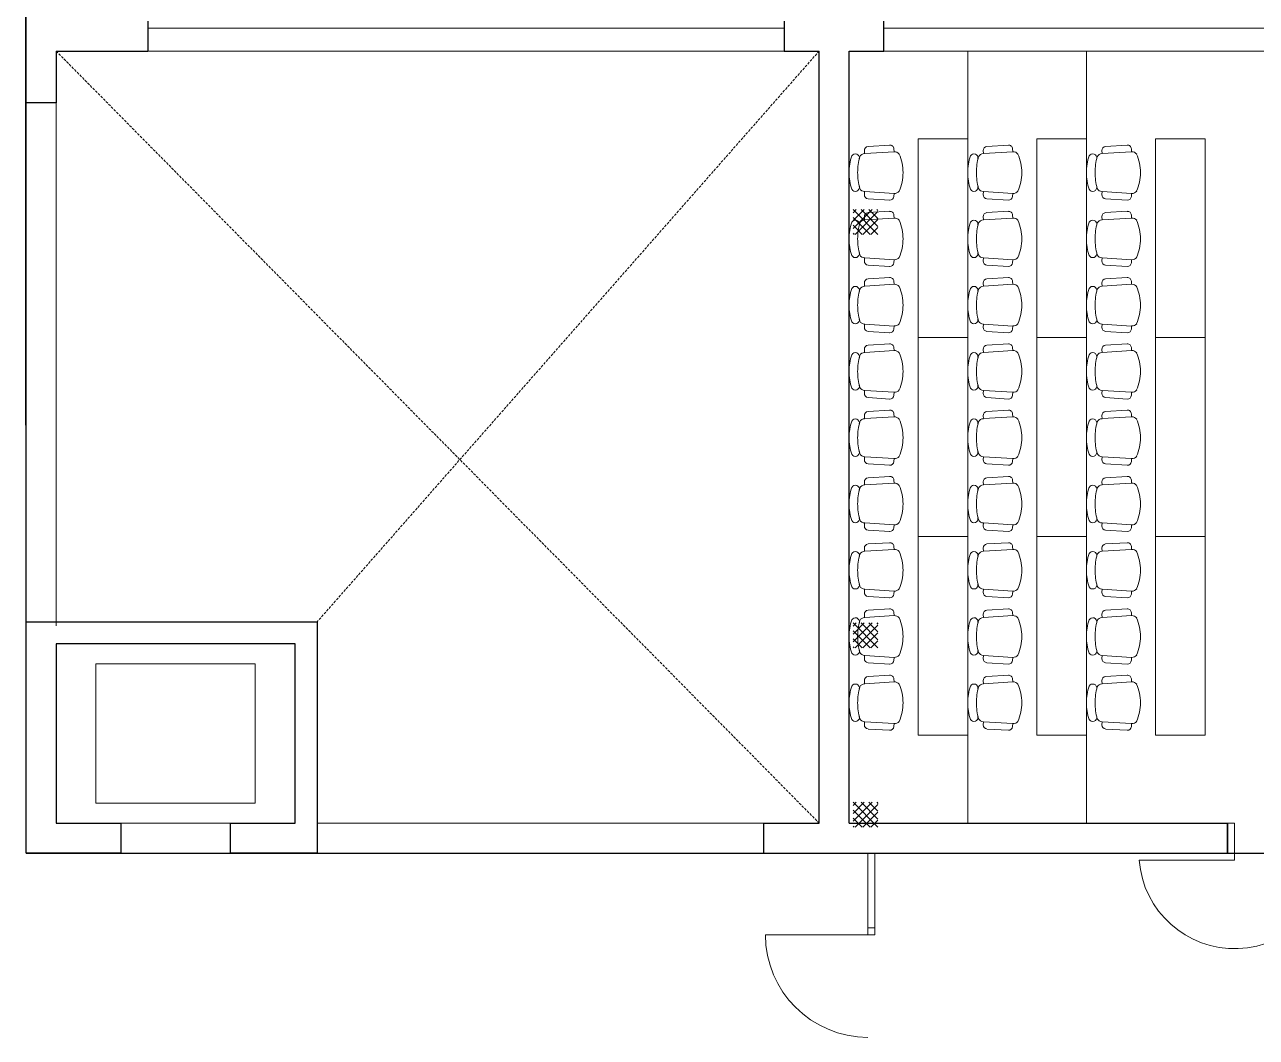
# Model space of a CAD drawing. Header units: inches. Extents: x 11 to 1053, y 2 to 902.
# Drawn here: x 717.2 to 840.8, y 184.9 to 286.6 of the extents above; entities that cross this region are included whole.
import ezdxf

# ---------------------------------------------------------------- set-up
doc = ezdxf.new("R2010")
doc.units = ezdxf.units.IN
doc.header["$MEASUREMENT"] = 0
doc.linetypes.add('DASHED', pattern=[0.75, 0.5, -0.25])
doc.linetypes.add('DASHED2', pattern=[0.375, 0.25, -0.125])
for name, color, linetype, lineweight in [('A-CRTKANO', 5, 'DASHED2', 0), ('OPREMA', 253, 'Continuous', 0), ('PROZORI I VRATA', 5, 'Continuous', 0), ('STOLARIJA', 5, 'Continuous', 0), ('ZID', 5, 'Continuous', 30)]:
    doc.layers.add(name, color=color, linetype=linetype, lineweight=lineweight)
doc.layers.add('SRAFURA', color=2, linetype='Continuous')

msp = doc.modelspace()

# ---------------------------------------------------------------- hatches: boundary and pattern name
at = {"layer": 'SRAFURA'}
h = msp.add_hatch(dxfattribs=at)
h.set_pattern_fill('ANSI37', color=256, scale=4.5, style=0)
h.set_pattern_definition([(315, (9142.05397, -4630.81264), (-0.397747564, -0.397747564), []), (225, (9142.05397, -4630.81264), (-0.397747564, 0.397747564), [])])
h.paths.add_polyline_path([(800.33, 268), (800.33, 265.5), (802.83, 265.5), (802.83, 268)])
h = msp.add_hatch(dxfattribs=at)
h.set_pattern_fill('ANSI37', color=256, scale=4.5, style=0)
h.set_pattern_definition([(315, (9142.05397, -4672.31264), (-0.397747564, -0.397747564), []), (225, (9142.05397, -4672.31264), (-0.397747564, 0.397747564), [])])
h.paths.add_polyline_path([(800.33, 226.5), (800.33, 224), (802.83, 224), (802.83, 226.5)])
h = msp.add_hatch(dxfattribs=at)
h.set_pattern_fill('ANSI37', color=256, scale=4.5, style=0)
h.set_pattern_definition([(315, (9142.05397, -4690.31264), (-0.397747564, -0.397747564), []), (225, (9142.05397, -4690.31264), (-0.397747564, 0.397747564), [])])
h.paths.add_polyline_path([(800.33, 208.5), (800.33, 206), (802.83, 206), (802.83, 208.5)])

# ---------------------------------------------------------------- linework, layer by layer
at = {"color": 85, "true_color": 0x58ba48}
msp.add_line((717.33, 203.41, 50), (717.17, 550.62), dxfattribs=at)
at = {"color": 3}
msp.add_line((717.33, 203.41, 50), (862.24, 203.41, 50), dxfattribs=at)
at = {"layer": 'A-CRTKANO', "linetype": 'DASHED', "ltscale": 0.5}
for p, q in [((720.33, 283.91, 50), (796.93, 206.41, 50)), ((796.93, 283.91, 50), (746.53, 226.61, 50))]:
    msp.add_line(p, q, dxfattribs=at)
at = {"layer": 'OPREMA'}
for p, q in [((811.85, 275.09, 50), (811.85, 283.91, 50)), ((823.77, 275.09, 50), (823.77, 283.91, 50)), ((806.85, 275.09, 50), (806.85, 245.48, 50)), ((806.85, 275.09, 50), (811.85, 275.09, 50)), ((811.85, 275.09, 50), (811.85, 245.48, 50)), ((818.77, 275.09, 50), (818.77, 215.23, 50)), ((818.77, 275.09, 50), (823.77, 275.09, 50)), ((823.77, 275.09, 50), (823.77, 245.48, 50)), ((830.68, 275.09, 50), (830.68, 215.23, 50)), ((830.68, 275.09, 50), (835.68, 275.09, 50)), ((835.68, 275.09, 50), (835.68, 245.48, 50)), ((801.47, 273.91, 50), (801.49, 273.61, 50)), ((804.46, 273.8, 50), (801.5, 273.61, 50)), ((804.01, 274.47, 50), (801.85, 274.34, 50)), ((804.43, 274.1, 50), (804.45, 273.8, 50)), ((813.39, 273.91, 50), (813.41, 273.61, 50)), ((816.37, 273.8, 50), (813.42, 273.61, 50)), ((815.93, 274.47, 50), (813.76, 274.34, 50)), ((816.35, 274.1, 50), (816.37, 273.8, 50)), ((825.31, 273.91, 50), (825.33, 273.61, 50)), ((828.29, 273.8, 50), (825.33, 273.61, 50)), ((827.84, 274.47, 50), (825.68, 274.34, 50)), ((828.27, 274.1, 50), (828.29, 273.8, 50)), ((801.47, 269.5, 50), (801.49, 269.8, 50)), ((804.46, 269.61, 50), (801.5, 269.8, 50)), ((804.43, 269.31, 50), (804.45, 269.61, 50)), ((813.39, 269.5, 50), (813.41, 269.8, 50)), ((816.37, 269.61, 50), (813.42, 269.8, 50)), ((816.35, 269.31, 50), (816.37, 269.61, 50)), ((825.31, 269.5, 50), (825.33, 269.8, 50)), ((828.29, 269.61, 50), (825.33, 269.8, 50)), ((828.27, 269.31, 50), (828.29, 269.61, 50)), ((804.01, 268.94, 50), (801.85, 269.07, 50)), ((815.93, 268.94, 50), (813.76, 269.07, 50)), ((827.84, 268.94, 50), (825.68, 269.07, 50)), ((801.47, 267.26, 50), (801.49, 266.96, 50)), ((804.46, 267.15, 50), (801.5, 266.96, 50)), ((804.01, 267.82, 50), (801.85, 267.69, 50)), ((804.43, 267.45, 50), (804.45, 267.15, 50)), ((813.39, 267.26, 50), (813.41, 266.96, 50)), ((816.37, 267.15, 50), (813.42, 266.96, 50)), ((815.93, 267.82, 50), (813.76, 267.69, 50)), ((816.35, 267.45, 50), (816.37, 267.15, 50)), ((825.31, 267.26, 50), (825.33, 266.96, 50)), ((828.29, 267.15, 50), (825.33, 266.96, 50)), ((827.84, 267.82, 50), (825.68, 267.69, 50)), ((828.27, 267.45, 50), (828.29, 267.15, 50)), ((801.47, 262.85, 50), (801.49, 263.15, 50)), ((804.46, 262.96, 50), (801.5, 263.15, 50)), ((804.01, 262.29, 50), (801.85, 262.42, 50)), ((804.43, 262.66, 50), (804.45, 262.96, 50)), ((813.39, 262.85, 50), (813.41, 263.15, 50)), ((816.37, 262.96, 50), (813.42, 263.15, 50)), ((815.93, 262.29, 50), (813.76, 262.42, 50)), ((816.35, 262.66, 50), (816.37, 262.96, 50)), ((825.31, 262.85, 50), (825.33, 263.15, 50)), ((828.29, 262.96, 50), (825.33, 263.15, 50)), ((827.84, 262.29, 50), (825.68, 262.42, 50)), ((828.27, 262.66, 50), (828.29, 262.96, 50)), ((804.01, 261.17, 50), (801.85, 261.03, 50)), ((815.93, 261.17, 50), (813.76, 261.03, 50)), ((827.84, 261.17, 50), (825.68, 261.03, 50)), ((801.47, 260.61, 50), (801.49, 260.31, 50)), ((804.46, 260.5, 50), (801.5, 260.31, 50)), ((804.43, 260.8, 50), (804.45, 260.5, 50)), ((813.39, 260.61, 50), (813.41, 260.31, 50)), ((816.37, 260.5, 50), (813.42, 260.31, 50)), ((816.35, 260.8, 50), (816.37, 260.5, 50)), ((825.31, 260.61, 50), (825.33, 260.31, 50)), ((828.29, 260.5, 50), (825.33, 260.31, 50)), ((828.27, 260.8, 50), (828.29, 260.5, 50)), ((801.47, 256.19, 50), (801.49, 256.49, 50)), ((804.46, 256.31, 50), (801.5, 256.49, 50)), ((804.43, 256.01, 50), (804.45, 256.31, 50)), ((813.39, 256.19, 50), (813.41, 256.49, 50)), ((816.37, 256.31, 50), (813.42, 256.49, 50)), ((816.35, 256.01, 50), (816.37, 256.31, 50)), ((825.31, 256.19, 50), (825.33, 256.49, 50)), ((828.29, 256.31, 50), (825.33, 256.49, 50)), ((828.27, 256.01, 50), (828.29, 256.31, 50)), ((804.01, 255.64, 50), (801.85, 255.77, 50)), ((806.85, 255.14, 50), (811.85, 255.14, 50)), ((815.93, 255.64, 50), (813.76, 255.77, 50)), ((818.77, 255.14, 50), (823.77, 255.14, 50)), ((827.84, 255.64, 50), (825.68, 255.77, 50)), ((830.68, 255.14, 50), (835.68, 255.14, 50)), ((801.47, 253.96, 50), (801.49, 253.66, 50)), ((804.46, 253.84, 50), (801.5, 253.66, 50)), ((804.01, 254.52, 50), (801.85, 254.38, 50)), ((804.43, 254.14, 50), (804.45, 253.84, 50)), ((813.39, 253.96, 50), (813.41, 253.66, 50)), ((816.37, 253.84, 50), (813.42, 253.66, 50)), ((815.93, 254.52, 50), (813.76, 254.38, 50)), ((816.35, 254.14, 50), (816.37, 253.84, 50)), ((825.31, 253.96, 50), (825.33, 253.66, 50)), ((828.29, 253.84, 50), (825.33, 253.66, 50)), ((827.84, 254.52, 50), (825.68, 254.38, 50)), ((828.27, 254.14, 50), (828.29, 253.84, 50)), ((801.47, 249.54, 50), (801.49, 249.84, 50)), ((804.46, 249.66, 50), (801.5, 249.84, 50)), ((813.39, 249.54, 50), (813.41, 249.84, 50)), ((816.37, 249.66, 50), (813.42, 249.84, 50)), ((825.31, 249.54, 50), (825.33, 249.84, 50)), ((828.29, 249.66, 50), (825.33, 249.84, 50)), ((804.01, 248.98, 50), (801.85, 249.12, 50)), ((804.43, 249.36, 50), (804.45, 249.66, 50)), ((815.93, 248.98, 50), (813.76, 249.12, 50)), ((816.35, 249.36, 50), (816.37, 249.66, 50)), ((827.84, 248.98, 50), (825.68, 249.12, 50)), ((828.27, 249.36, 50), (828.29, 249.66, 50)), ((801.47, 247.31, 50), (801.49, 247.01, 50)), ((804.01, 247.87, 50), (801.85, 247.73, 50)), ((804.43, 247.49, 50), (804.45, 247.19, 50)), ((813.39, 247.31, 50), (813.41, 247.01, 50)), ((815.93, 247.87, 50), (813.76, 247.73, 50)), ((816.35, 247.49, 50), (816.37, 247.19, 50)), ((825.31, 247.31, 50), (825.33, 247.01, 50)), ((827.84, 247.87, 50), (825.68, 247.73, 50)), ((828.27, 247.49, 50), (828.29, 247.19, 50)), ((804.46, 247.19, 50), (801.5, 247.01, 50)), ((816.37, 247.19, 50), (813.42, 247.01, 50)), ((828.29, 247.19, 50), (825.33, 247.01, 50)), ((806.85, 245.48, 50), (806.85, 215.23, 50)), ((811.85, 245.48, 50), (811.85, 215.23, 50)), ((823.77, 245.48, 50), (823.77, 215.23, 50)), ((835.68, 245.48, 50), (835.68, 215.23, 50)), ((801.47, 242.89, 50), (801.49, 243.19, 50)), ((804.46, 243.01, 50), (801.5, 243.19, 50)), ((804.01, 242.33, 50), (801.85, 242.47, 50)), ((804.43, 242.71, 50), (804.45, 243.01, 50)), ((813.39, 242.89, 50), (813.41, 243.19, 50)), ((816.37, 243.01, 50), (813.42, 243.19, 50)), ((815.93, 242.33, 50), (813.76, 242.47, 50)), ((816.35, 242.71, 50), (816.37, 243.01, 50)), ((825.31, 242.89, 50), (825.33, 243.19, 50)), ((828.29, 243.01, 50), (825.33, 243.19, 50)), ((827.84, 242.33, 50), (825.68, 242.47, 50)), ((828.27, 242.71, 50), (828.29, 243.01, 50)), ((804.01, 241.22, 50), (801.85, 241.08, 50)), ((815.93, 241.22, 50), (813.76, 241.08, 50)), ((827.84, 241.22, 50), (825.68, 241.08, 50)), ((801.47, 240.66, 50), (801.49, 240.36, 50)), ((804.46, 240.54, 50), (801.5, 240.36, 50)), ((804.43, 240.84, 50), (804.45, 240.54, 50)), ((813.39, 240.66, 50), (813.41, 240.36, 50)), ((816.37, 240.54, 50), (813.42, 240.36, 50)), ((816.35, 240.84, 50), (816.37, 240.54, 50)), ((825.31, 240.66, 50), (825.33, 240.36, 50)), ((828.29, 240.54, 50), (825.33, 240.36, 50)), ((828.27, 240.84, 50), (828.29, 240.54, 50)), ((801.47, 236.24, 50), (801.49, 236.54, 50)), ((804.46, 236.35, 50), (801.5, 236.54, 50)), ((804.43, 236.06, 50), (804.45, 236.36, 50)), ((813.39, 236.24, 50), (813.41, 236.54, 50)), ((816.37, 236.35, 50), (813.42, 236.54, 50)), ((816.35, 236.06, 50), (816.37, 236.36, 50)), ((825.31, 236.24, 50), (825.33, 236.54, 50)), ((828.29, 236.35, 50), (825.33, 236.54, 50)), ((828.27, 236.06, 50), (828.29, 236.36, 50)), ((804.01, 235.68, 50), (801.85, 235.82, 50)), ((806.85, 235.18, 50), (811.85, 235.18, 50)), ((815.93, 235.68, 50), (813.76, 235.82, 50)), ((818.77, 235.18, 50), (823.77, 235.18, 50)), ((823.77, 235.18, 50), (823.77, 235.18, 50)), ((827.84, 235.68, 50), (825.68, 235.82, 50)), ((830.68, 235.18, 50), (835.68, 235.18, 50)), ((801.47, 234, 50), (801.49, 233.71, 50)), ((804.46, 233.89, 50), (801.5, 233.71, 50)), ((804.01, 234.56, 50), (801.85, 234.43, 50)), ((804.43, 234.19, 50), (804.45, 233.89, 50)), ((813.39, 234, 50), (813.41, 233.71, 50)), ((816.37, 233.89, 50), (813.42, 233.71, 50)), ((815.93, 234.56, 50), (813.76, 234.43, 50)), ((816.35, 234.19, 50), (816.37, 233.89, 50)), ((825.31, 234, 50), (825.33, 233.71, 50)), ((828.29, 233.89, 50), (825.33, 233.71, 50)), ((827.84, 234.56, 50), (825.68, 234.43, 50)), ((828.27, 234.19, 50), (828.29, 233.89, 50)), ((801.47, 229.59, 50), (801.49, 229.89, 50)), ((804.46, 229.7, 50), (801.5, 229.89, 50)), ((804.01, 229.03, 50), (801.85, 229.16, 50)), ((804.43, 229.4, 50), (804.45, 229.7, 50)), ((813.39, 229.59, 50), (813.41, 229.89, 50)), ((816.37, 229.7, 50), (813.42, 229.89, 50)), ((815.93, 229.03, 50), (813.76, 229.16, 50)), ((816.35, 229.4, 50), (816.37, 229.7, 50)), ((825.31, 229.59, 50), (825.33, 229.89, 50)), ((828.29, 229.7, 50), (825.33, 229.89, 50)), ((827.84, 229.03, 50), (825.68, 229.16, 50)), ((828.27, 229.4, 50), (828.29, 229.7, 50)), ((804.01, 227.91, 50), (801.85, 227.78, 50)), ((804.43, 227.54, 50), (804.45, 227.24, 50)), ((815.93, 227.91, 50), (813.76, 227.78, 50)), ((816.35, 227.54, 50), (816.37, 227.24, 50)), ((827.84, 227.91, 50), (825.68, 227.78, 50)), ((828.27, 227.54, 50), (828.29, 227.24, 50)), ((801.47, 227.35, 50), (801.49, 227.05, 50)), ((804.46, 227.24, 50), (801.5, 227.05, 50)), ((813.39, 227.35, 50), (813.41, 227.05, 50)), ((816.37, 227.24, 50), (813.42, 227.05, 50)), ((825.31, 227.35, 50), (825.33, 227.05, 50)), ((828.29, 227.24, 50), (825.33, 227.05, 50)), ((801.47, 222.94, 50), (801.49, 223.24, 50)), ((804.46, 223.05, 50), (801.5, 223.24, 50)), ((804.43, 222.75, 50), (804.45, 223.05, 50)), ((813.39, 222.94, 50), (813.41, 223.24, 50)), ((816.37, 223.05, 50), (813.42, 223.24, 50)), ((816.35, 222.75, 50), (816.37, 223.05, 50)), ((825.31, 222.94, 50), (825.33, 223.24, 50)), ((828.29, 223.05, 50), (825.33, 223.24, 50)), ((828.27, 222.75, 50), (828.29, 223.05, 50)), ((804.01, 222.38, 50), (801.85, 222.51, 50)), ((815.93, 222.38, 50), (813.76, 222.51, 50)), ((827.84, 222.38, 50), (825.68, 222.51, 50)), ((801.47, 220.7, 50), (801.49, 220.4, 50)), ((804.46, 220.59, 50), (801.5, 220.4, 50)), ((804.01, 221.26, 50), (801.85, 221.13, 50)), ((804.43, 220.89, 50), (804.45, 220.59, 50)), ((813.39, 220.7, 50), (813.41, 220.4, 50)), ((816.37, 220.59, 50), (813.42, 220.4, 50)), ((815.93, 221.26, 50), (813.76, 221.13, 50)), ((816.35, 220.89, 50), (816.37, 220.59, 50)), ((825.31, 220.7, 50), (825.33, 220.4, 50)), ((828.29, 220.59, 50), (825.33, 220.4, 50)), ((827.84, 221.26, 50), (825.68, 221.13, 50)), ((828.27, 220.89, 50), (828.29, 220.59, 50)), ((801.47, 216.29, 50), (801.49, 216.59, 50)), ((804.46, 216.4, 50), (801.5, 216.59, 50)), ((804.43, 216.1, 50), (804.45, 216.4, 50)), ((813.39, 216.29, 50), (813.41, 216.59, 50)), ((816.37, 216.4, 50), (813.42, 216.59, 50)), ((816.35, 216.1, 50), (816.37, 216.4, 50)), ((825.31, 216.29, 50), (825.33, 216.59, 50)), ((828.29, 216.4, 50), (825.33, 216.59, 50)), ((828.27, 216.1, 50), (828.29, 216.4, 50)), ((804.01, 215.73, 50), (801.85, 215.86, 50)), ((806.85, 215.23, 50), (811.85, 215.23, 50)), ((811.85, 215.23, 50), (811.85, 206.41, 50)), ((815.93, 215.73, 50), (813.76, 215.86, 50)), ((818.77, 215.23, 50), (823.77, 215.23, 50)), ((823.77, 215.23, 50), (823.77, 206.41, 50)), ((827.84, 215.73, 50), (825.68, 215.86, 50)), ((830.68, 215.23, 50), (835.68, 215.23, 50))]:
    msp.add_line(p, q, dxfattribs=at)
for centre, radius, start, end in [((805.22, 271.71, 50), 5.29, 161.588, 180), ((800.56, 273.18, 50), 0.406, 348.9113, 151.2283), ((806.58, 271.71, 50), 5.79, 163.9658, 180), ((801.53, 273.01, 50), 0.6, 93.5763, 151.0615), ((801.87, 273.94, 50), 0.4, 93.5763, 183.5763), ((804.03, 274.07, 50), 0.4, 3.5763, 93.5763), ((804.49, 273.2, 50), 0.6, 38.36, 93.5763), ((800.36, 271.65, 50), 4.99, 0.6236, 22.6401), ((817.13, 271.71, 50), 5.29, 161.588, 180), ((812.47, 273.18, 50), 0.406, 348.9113, 151.2283), ((818.5, 271.71, 50), 5.79, 163.9658, 180), ((813.45, 273.01, 50), 0.6, 93.5763, 151.0615), ((813.79, 273.94, 50), 0.4, 93.5763, 183.5763), ((815.95, 274.07, 50), 0.4, 3.5763, 93.5763), ((816.41, 273.2, 50), 0.6, 38.36, 93.5763), ((812.28, 271.65, 50), 4.99, 0.6236, 22.6401), ((829.05, 271.71, 50), 5.29, 161.588, 180), ((824.39, 273.18, 50), 0.406, 348.9113, 151.2283), ((830.41, 271.71, 50), 5.79, 163.9658, 180), ((825.37, 273.01, 50), 0.6, 93.5763, 151.0615), ((825.71, 273.94, 50), 0.4, 93.5763, 183.5763), ((827.87, 274.07, 50), 0.4, 3.5763, 93.5763), ((828.33, 273.2, 50), 0.6, 38.36, 93.5763), ((824.19, 271.65, 50), 4.99, 0.6236, 22.6401), ((805.22, 271.71, 50), 5.29, 180, 198.412), ((806.58, 271.71, 50), 5.79, 180, 196.0342), ((800.36, 271.76, 50), 4.99, 337.3599, 359.3764), ((800.36, 271.68, 50), 4.99, 0.3318, 0.715), ((800.36, 271.73, 50), 4.99, 359.285, 359.6682), ((817.13, 271.71, 50), 5.29, 180, 198.412), ((818.5, 271.71, 50), 5.79, 180, 196.0342), ((812.28, 271.76, 50), 4.99, 337.3599, 359.3764), ((812.28, 271.68, 50), 4.99, 0.3318, 0.715), ((812.28, 271.73, 50), 4.99, 359.285, 359.6682), ((829.05, 271.71, 50), 5.29, 180, 198.412), ((830.41, 271.71, 50), 5.79, 180, 196.0342), ((824.19, 271.76, 50), 4.99, 337.3599, 359.3764), ((824.19, 271.68, 50), 4.99, 0.3318, 0.715), ((824.19, 271.73, 50), 4.99, 359.285, 359.6682), ((800.56, 270.23, 50), 0.406, 208.7717, 11.0887), ((801.53, 270.4, 50), 0.6, 208.9385, 266.4237), ((804.49, 270.21, 50), 0.6, 266.4237, 321.64), ((812.47, 270.23, 50), 0.406, 208.7717, 11.0887), ((813.45, 270.4, 50), 0.6, 208.9385, 266.4237), ((816.41, 270.21, 50), 0.6, 266.4237, 321.64), ((824.39, 270.23, 50), 0.406, 208.7717, 11.0887), ((825.37, 270.4, 50), 0.6, 208.9385, 266.4237), ((828.33, 270.21, 50), 0.6, 266.4237, 321.64), ((801.87, 269.47, 50), 0.4, 176.4237, 266.4237), ((804.03, 269.34, 50), 0.4, 266.4237, 356.4237), ((813.79, 269.47, 50), 0.4, 176.4237, 266.4237), ((815.95, 269.34, 50), 0.4, 266.4237, 356.4237), ((825.71, 269.47, 50), 0.4, 176.4237, 266.4237), ((827.87, 269.34, 50), 0.4, 266.4237, 356.4237), ((801.87, 267.29, 50), 0.4, 93.5763, 183.5763), ((804.03, 267.42, 50), 0.4, 3.5763, 93.5763), ((804.49, 266.55, 50), 0.6, 38.36, 93.5763), ((813.79, 267.29, 50), 0.4, 93.5763, 183.5763), ((815.95, 267.42, 50), 0.4, 3.5763, 93.5763), ((816.41, 266.55, 50), 0.6, 38.36, 93.5763), ((825.71, 267.29, 50), 0.4, 93.5763, 183.5763), ((827.87, 267.42, 50), 0.4, 3.5763, 93.5763), ((828.33, 266.55, 50), 0.6, 38.36, 93.5763), ((805.22, 265.05, 50), 5.29, 161.588, 180), ((800.56, 266.53, 50), 0.406, 348.9113, 151.2283), ((806.58, 265.05, 50), 5.79, 163.9658, 180), ((801.53, 266.36, 50), 0.6, 93.5763, 151.0615), ((800.36, 265, 50), 4.99, 0.6236, 22.6401), ((817.13, 265.05, 50), 5.29, 161.588, 180), ((812.47, 266.53, 50), 0.406, 348.9113, 151.2283), ((818.5, 265.05, 50), 5.79, 163.9658, 180), ((813.45, 266.36, 50), 0.6, 93.5763, 151.0615), ((812.28, 265, 50), 4.99, 0.6236, 22.6401), ((829.05, 265.05, 50), 5.29, 161.588, 180), ((824.39, 266.53, 50), 0.406, 348.9113, 151.2283), ((830.41, 265.05, 50), 5.79, 163.9658, 180), ((825.37, 266.36, 50), 0.6, 93.5763, 151.0615), ((824.19, 265, 50), 4.99, 0.6236, 22.6401), ((805.22, 265.05, 50), 5.29, 180, 198.412), ((806.58, 265.05, 50), 5.79, 180, 196.0342), ((800.36, 265.11, 50), 4.99, 337.3599, 359.3764), ((800.36, 265.02, 50), 4.99, 0.3318, 0.715), ((800.36, 265.08, 50), 4.99, 359.285, 359.6682), ((817.13, 265.05, 50), 5.29, 180, 198.412), ((818.5, 265.05, 50), 5.79, 180, 196.0342), ((812.28, 265.11, 50), 4.99, 337.3599, 359.3764), ((812.28, 265.02, 50), 4.99, 0.3318, 0.715), ((812.28, 265.08, 50), 4.99, 359.285, 359.6682), ((829.05, 265.05, 50), 5.29, 180, 198.412), ((830.41, 265.05, 50), 5.79, 180, 196.0342), ((824.19, 265.11, 50), 4.99, 337.3599, 359.3764), ((824.19, 265.02, 50), 4.99, 0.3318, 0.715), ((824.19, 265.08, 50), 4.99, 359.285, 359.6682), ((800.56, 263.58, 50), 0.406, 208.7717, 11.0887), ((801.53, 263.74, 50), 0.6, 208.9385, 266.4237), ((812.47, 263.58, 50), 0.406, 208.7717, 11.0887), ((813.45, 263.74, 50), 0.6, 208.9385, 266.4237), ((824.39, 263.58, 50), 0.406, 208.7717, 11.0887), ((825.37, 263.74, 50), 0.6, 208.9385, 266.4237), ((801.87, 262.82, 50), 0.4, 176.4237, 266.4237), ((804.03, 262.69, 50), 0.4, 266.4237, 356.4237), ((804.49, 263.56, 50), 0.6, 266.4237, 321.64), ((813.79, 262.82, 50), 0.4, 176.4237, 266.4237), ((815.95, 262.69, 50), 0.4, 266.4237, 356.4237), ((816.41, 263.56, 50), 0.6, 266.4237, 321.64), ((825.71, 262.82, 50), 0.4, 176.4237, 266.4237), ((827.87, 262.69, 50), 0.4, 266.4237, 356.4237), ((828.33, 263.56, 50), 0.6, 266.4237, 321.64), ((801.87, 260.64, 50), 0.4, 93.5763, 183.5763), ((804.03, 260.77, 50), 0.4, 3.5763, 93.5763), ((813.79, 260.64, 50), 0.4, 93.5763, 183.5763), ((815.95, 260.77, 50), 0.4, 3.5763, 93.5763), ((825.71, 260.64, 50), 0.4, 93.5763, 183.5763), ((827.87, 260.77, 50), 0.4, 3.5763, 93.5763), ((805.22, 258.4, 50), 5.29, 161.588, 180), ((800.56, 259.88, 50), 0.406, 348.9113, 151.2283), ((806.58, 258.4, 50), 5.79, 163.9658, 180), ((801.53, 259.71, 50), 0.6, 93.5763, 151.0615), ((804.49, 259.9, 50), 0.6, 38.36, 93.5763), ((800.36, 258.35, 50), 4.99, 0.6236, 22.6401), ((817.13, 258.4, 50), 5.29, 161.588, 180), ((812.47, 259.88, 50), 0.406, 348.9113, 151.2283), ((818.5, 258.4, 50), 5.79, 163.9658, 180), ((813.45, 259.71, 50), 0.6, 93.5763, 151.0615), ((816.41, 259.9, 50), 0.6, 38.36, 93.5763), ((812.28, 258.35, 50), 4.99, 0.6236, 22.6401), ((829.05, 258.4, 50), 5.29, 161.588, 180), ((824.39, 259.88, 50), 0.406, 348.9113, 151.2283), ((830.41, 258.4, 50), 5.79, 163.9658, 180), ((825.37, 259.71, 50), 0.6, 93.5763, 151.0615), ((828.33, 259.9, 50), 0.6, 38.36, 93.5763), ((824.19, 258.35, 50), 4.99, 0.6236, 22.6401), ((800.36, 258.37, 50), 4.99, 0.3318, 0.715), ((812.28, 258.37, 50), 4.99, 0.3318, 0.715), ((824.19, 258.37, 50), 4.99, 0.3318, 0.715), ((805.22, 258.4, 50), 5.29, 180, 198.412), ((806.58, 258.4, 50), 5.79, 180, 196.0342), ((800.36, 258.46, 50), 4.99, 337.3599, 359.3764), ((800.36, 258.43, 50), 4.99, 359.285, 359.6682), ((817.13, 258.4, 50), 5.29, 180, 198.412), ((818.5, 258.4, 50), 5.79, 180, 196.0342), ((812.28, 258.46, 50), 4.99, 337.3599, 359.3764), ((812.28, 258.43, 50), 4.99, 359.285, 359.6682), ((829.05, 258.4, 50), 5.29, 180, 198.412), ((830.41, 258.4, 50), 5.79, 180, 196.0342), ((824.19, 258.46, 50), 4.99, 337.3599, 359.3764), ((824.19, 258.43, 50), 4.99, 359.285, 359.6682), ((800.56, 256.93, 50), 0.406, 208.7717, 11.0887), ((801.53, 257.09, 50), 0.6, 208.9385, 266.4237), ((801.87, 256.17, 50), 0.4, 176.4237, 266.4237), ((804.03, 256.03, 50), 0.4, 266.4237, 356.4237), ((804.49, 256.91, 50), 0.6, 266.4237, 321.64), ((812.47, 256.93, 50), 0.406, 208.7717, 11.0887), ((813.45, 257.09, 50), 0.6, 208.9385, 266.4237), ((813.79, 256.17, 50), 0.4, 176.4237, 266.4237), ((815.95, 256.03, 50), 0.4, 266.4237, 356.4237), ((816.41, 256.91, 50), 0.6, 266.4237, 321.64), ((824.39, 256.93, 50), 0.406, 208.7717, 11.0887), ((825.37, 257.09, 50), 0.6, 208.9385, 266.4237), ((825.71, 256.17, 50), 0.4, 176.4237, 266.4237), ((827.87, 256.03, 50), 0.4, 266.4237, 356.4237), ((828.33, 256.91, 50), 0.6, 266.4237, 321.64), ((800.56, 253.23, 50), 0.406, 348.9113, 151.2283), ((801.53, 253.06, 50), 0.6, 93.5763, 151.0615), ((801.87, 253.98, 50), 0.4, 93.5763, 183.5763), ((804.03, 254.12, 50), 0.4, 3.5763, 93.5763), ((804.49, 253.25, 50), 0.6, 38.36, 93.5763), ((800.36, 251.7, 50), 4.99, 0.6236, 22.6401), ((812.47, 253.23, 50), 0.406, 348.9113, 151.2283), ((813.45, 253.06, 50), 0.6, 93.5763, 151.0615), ((813.79, 253.98, 50), 0.4, 93.5763, 183.5763), ((815.95, 254.12, 50), 0.4, 3.5763, 93.5763), ((816.41, 253.25, 50), 0.6, 38.36, 93.5763), ((812.28, 251.7, 50), 4.99, 0.6236, 22.6401), ((824.39, 253.23, 50), 0.406, 348.9113, 151.2283), ((825.37, 253.06, 50), 0.6, 93.5763, 151.0615), ((825.71, 253.98, 50), 0.4, 93.5763, 183.5763), ((827.87, 254.12, 50), 0.4, 3.5763, 93.5763), ((828.33, 253.25, 50), 0.6, 38.36, 93.5763), ((824.19, 251.7, 50), 4.99, 0.6236, 22.6401), ((805.22, 251.75, 50), 5.29, 161.588, 180), ((806.58, 251.75, 50), 5.79, 163.9658, 180), ((817.13, 251.75, 50), 5.29, 161.588, 180), ((818.5, 251.75, 50), 5.79, 163.9658, 180), ((829.05, 251.75, 50), 5.29, 161.588, 180), ((830.41, 251.75, 50), 5.79, 163.9658, 180), ((805.22, 251.75, 50), 5.29, 180, 198.412), ((806.58, 251.75, 50), 5.79, 180, 196.0342), ((800.36, 251.81, 50), 4.99, 337.3599, 359.3764), ((800.36, 251.72, 50), 4.99, 0.3318, 0.715), ((800.36, 251.78, 50), 4.99, 359.285, 359.6682), ((817.13, 251.75, 50), 5.29, 180, 198.412), ((818.5, 251.75, 50), 5.79, 180, 196.0342), ((812.28, 251.81, 50), 4.99, 337.3599, 359.3764), ((812.28, 251.72, 50), 4.99, 0.3318, 0.715), ((812.28, 251.78, 50), 4.99, 359.285, 359.6682), ((829.05, 251.75, 50), 5.29, 180, 198.412), ((830.41, 251.75, 50), 5.79, 180, 196.0342), ((824.19, 251.81, 50), 4.99, 337.3599, 359.3764), ((824.19, 251.72, 50), 4.99, 0.3318, 0.715), ((824.19, 251.78, 50), 4.99, 359.285, 359.6682), ((800.56, 250.28, 50), 0.406, 208.7717, 11.0887), ((801.53, 250.44, 50), 0.6, 208.9385, 266.4237), ((804.49, 250.26, 50), 0.6, 266.4237, 321.64), ((812.47, 250.28, 50), 0.406, 208.7717, 11.0887), ((813.45, 250.44, 50), 0.6, 208.9385, 266.4237), ((816.41, 250.26, 50), 0.6, 266.4237, 321.64), ((824.39, 250.28, 50), 0.406, 208.7717, 11.0887), ((825.37, 250.44, 50), 0.6, 208.9385, 266.4237), ((828.33, 250.26, 50), 0.6, 266.4237, 321.64), ((801.87, 249.52, 50), 0.4, 176.4237, 266.4237), ((804.03, 249.38, 50), 0.4, 266.4237, 356.4237), ((813.79, 249.52, 50), 0.4, 176.4237, 266.4237), ((815.95, 249.38, 50), 0.4, 266.4237, 356.4237), ((825.71, 249.52, 50), 0.4, 176.4237, 266.4237), ((827.87, 249.38, 50), 0.4, 266.4237, 356.4237), ((801.87, 247.33, 50), 0.4, 93.5763, 183.5763), ((804.03, 247.47, 50), 0.4, 3.5763, 93.5763), ((813.79, 247.33, 50), 0.4, 93.5763, 183.5763), ((815.95, 247.47, 50), 0.4, 3.5763, 93.5763), ((825.71, 247.33, 50), 0.4, 93.5763, 183.5763), ((827.87, 247.47, 50), 0.4, 3.5763, 93.5763), ((805.22, 245.1, 50), 5.29, 161.588, 180), ((800.56, 246.57, 50), 0.406, 348.9113, 151.2283), ((806.58, 245.1, 50), 5.79, 163.9658, 180), ((801.53, 246.41, 50), 0.6, 93.5763, 151.0615), ((804.49, 246.59, 50), 0.6, 38.36, 93.5763), ((800.36, 245.05, 50), 4.99, 0.6236, 22.6401), ((817.13, 245.1, 50), 5.29, 161.588, 180), ((812.47, 246.57, 50), 0.406, 348.9113, 151.2283), ((818.5, 245.1, 50), 5.79, 163.9658, 180), ((813.45, 246.41, 50), 0.6, 93.5763, 151.0615), ((816.41, 246.59, 50), 0.6, 38.36, 93.5763), ((812.28, 245.05, 50), 4.99, 0.6236, 22.6401), ((829.05, 245.1, 50), 5.29, 161.588, 180), ((824.39, 246.57, 50), 0.406, 348.9113, 151.2283), ((830.41, 245.1, 50), 5.79, 163.9658, 180), ((825.37, 246.41, 50), 0.6, 93.5763, 151.0615), ((828.33, 246.59, 50), 0.6, 38.36, 93.5763), ((824.19, 245.05, 50), 4.99, 0.6236, 22.6401), ((805.22, 245.1, 50), 5.29, 180, 198.412), ((806.58, 245.1, 50), 5.79, 180, 196.0342), ((800.36, 245.15, 50), 4.99, 337.3599, 359.3764), ((800.36, 245.07, 50), 4.99, 0.3318, 0.715), ((800.36, 245.13, 50), 4.99, 359.285, 359.6682), ((817.13, 245.1, 50), 5.29, 180, 198.412), ((818.5, 245.1, 50), 5.79, 180, 196.0342), ((812.28, 245.15, 50), 4.99, 337.3599, 359.3764), ((812.28, 245.07, 50), 4.99, 0.3318, 0.715), ((812.28, 245.13, 50), 4.99, 359.285, 359.6682), ((829.05, 245.1, 50), 5.29, 180, 198.412), ((830.41, 245.1, 50), 5.79, 180, 196.0342), ((824.19, 245.15, 50), 4.99, 337.3599, 359.3764), ((824.19, 245.07, 50), 4.99, 0.3318, 0.715), ((824.19, 245.13, 50), 4.99, 359.285, 359.6682), ((800.56, 243.63, 50), 0.406, 208.7717, 11.0887), ((812.47, 243.63, 50), 0.406, 208.7717, 11.0887), ((824.39, 243.63, 50), 0.406, 208.7717, 11.0887), ((801.53, 243.79, 50), 0.6, 208.9385, 266.4237), ((801.87, 242.87, 50), 0.4, 176.4237, 266.4237), ((804.03, 242.73, 50), 0.4, 266.4237, 356.4237), ((804.49, 243.6, 50), 0.6, 266.4237, 321.64), ((813.45, 243.79, 50), 0.6, 208.9385, 266.4237), ((813.79, 242.87, 50), 0.4, 176.4237, 266.4237), ((815.95, 242.73, 50), 0.4, 266.4237, 356.4237), ((816.41, 243.6, 50), 0.6, 266.4237, 321.64), ((825.37, 243.79, 50), 0.6, 208.9385, 266.4237), ((825.71, 242.87, 50), 0.4, 176.4237, 266.4237), ((827.87, 242.73, 50), 0.4, 266.4237, 356.4237), ((828.33, 243.6, 50), 0.6, 266.4237, 321.64), ((804.03, 240.82, 50), 0.4, 3.5763, 93.5763), ((815.95, 240.82, 50), 0.4, 3.5763, 93.5763), ((827.87, 240.82, 50), 0.4, 3.5763, 93.5763), ((805.22, 238.45, 50), 5.29, 161.588, 180), ((800.56, 239.92, 50), 0.406, 348.9113, 151.2283), ((806.58, 238.45, 50), 5.79, 163.9658, 180), ((801.53, 239.76, 50), 0.6, 93.5763, 151.0615), ((801.87, 240.68, 50), 0.4, 93.5763, 183.5763), ((804.49, 239.94, 50), 0.6, 38.36, 93.5763), ((800.36, 238.39, 50), 4.99, 0.6236, 22.6401), ((817.13, 238.45, 50), 5.29, 161.588, 180), ((812.47, 239.92, 50), 0.406, 348.9113, 151.2283), ((818.5, 238.45, 50), 5.79, 163.9658, 180), ((813.45, 239.76, 50), 0.6, 93.5763, 151.0615), ((813.79, 240.68, 50), 0.4, 93.5763, 183.5763), ((816.41, 239.94, 50), 0.6, 38.36, 93.5763), ((812.28, 238.39, 50), 4.99, 0.6236, 22.6401), ((829.05, 238.45, 50), 5.29, 161.588, 180), ((824.39, 239.92, 50), 0.406, 348.9113, 151.2283), ((830.41, 238.45, 50), 5.79, 163.9658, 180), ((825.37, 239.76, 50), 0.6, 93.5763, 151.0615), ((825.71, 240.68, 50), 0.4, 93.5763, 183.5763), ((828.33, 239.94, 50), 0.6, 38.36, 93.5763), ((824.19, 238.39, 50), 4.99, 0.6236, 22.6401), ((805.22, 238.45, 50), 5.29, 180, 198.412), ((806.58, 238.45, 50), 5.79, 180, 196.0342), ((800.36, 238.5, 50), 4.99, 337.3599, 359.3764), ((800.36, 238.42, 50), 4.99, 0.3318, 0.715), ((800.36, 238.48, 50), 4.99, 359.285, 359.6682), ((817.13, 238.45, 50), 5.29, 180, 198.412), ((818.5, 238.45, 50), 5.79, 180, 196.0342), ((812.28, 238.5, 50), 4.99, 337.3599, 359.3764), ((812.28, 238.42, 50), 4.99, 0.3318, 0.715), ((812.28, 238.48, 50), 4.99, 359.285, 359.6682), ((829.05, 238.45, 50), 5.29, 180, 198.412), ((830.41, 238.45, 50), 5.79, 180, 196.0342), ((824.19, 238.5, 50), 4.99, 337.3599, 359.3764), ((824.19, 238.42, 50), 4.99, 0.3318, 0.715), ((824.19, 238.48, 50), 4.99, 359.285, 359.6682), ((800.56, 236.97, 50), 0.406, 208.7717, 11.0887), ((801.53, 237.14, 50), 0.6, 208.9385, 266.4237), ((801.87, 236.22, 50), 0.4, 176.4237, 266.4237), ((804.49, 236.95, 50), 0.6, 266.4237, 321.64), ((812.47, 236.97, 50), 0.406, 208.7717, 11.0887), ((813.45, 237.14, 50), 0.6, 208.9385, 266.4237), ((813.79, 236.22, 50), 0.4, 176.4237, 266.4237), ((816.41, 236.95, 50), 0.6, 266.4237, 321.64), ((824.39, 236.97, 50), 0.406, 208.7717, 11.0887), ((825.37, 237.14, 50), 0.6, 208.9385, 266.4237), ((825.71, 236.22, 50), 0.4, 176.4237, 266.4237), ((828.33, 236.95, 50), 0.6, 266.4237, 321.64), ((804.03, 236.08, 50), 0.4, 266.4237, 356.4237), ((815.95, 236.08, 50), 0.4, 266.4237, 356.4237), ((827.87, 236.08, 50), 0.4, 266.4237, 356.4237), ((801.53, 233.11, 50), 0.6, 93.5763, 151.0615), ((801.87, 234.03, 50), 0.4, 93.5763, 183.5763), ((804.03, 234.16, 50), 0.4, 3.5763, 93.5763), ((804.49, 233.29, 50), 0.6, 38.36, 93.5763), ((813.45, 233.11, 50), 0.6, 93.5763, 151.0615), ((813.79, 234.03, 50), 0.4, 93.5763, 183.5763), ((815.95, 234.16, 50), 0.4, 3.5763, 93.5763), ((816.41, 233.29, 50), 0.6, 38.36, 93.5763), ((825.37, 233.11, 50), 0.6, 93.5763, 151.0615), ((825.71, 234.03, 50), 0.4, 93.5763, 183.5763), ((827.87, 234.16, 50), 0.4, 3.5763, 93.5763), ((828.33, 233.29, 50), 0.6, 38.36, 93.5763), ((805.22, 231.8, 50), 5.29, 161.588, 180), ((800.56, 233.27, 50), 0.406, 348.9113, 151.2283), ((806.58, 231.8, 50), 5.79, 163.9658, 180), ((800.36, 231.74, 50), 4.99, 0.6236, 22.6401), ((817.13, 231.8, 50), 5.29, 161.588, 180), ((812.47, 233.27, 50), 0.406, 348.9113, 151.2283), ((818.5, 231.8, 50), 5.79, 163.9658, 180), ((812.28, 231.74, 50), 4.99, 0.6236, 22.6401), ((829.05, 231.8, 50), 5.29, 161.588, 180), ((824.39, 233.27, 50), 0.406, 348.9113, 151.2283), ((830.41, 231.8, 50), 5.79, 163.9658, 180), ((824.19, 231.74, 50), 4.99, 0.6236, 22.6401), ((805.22, 231.8, 50), 5.29, 180, 198.412), ((806.58, 231.8, 50), 5.79, 180, 196.0342), ((800.36, 231.85, 50), 4.99, 337.3599, 359.3764), ((800.36, 231.77, 50), 4.99, 0.3318, 0.715), ((800.36, 231.83, 50), 4.99, 359.285, 359.6682), ((817.13, 231.8, 50), 5.29, 180, 198.412), ((818.5, 231.8, 50), 5.79, 180, 196.0342), ((812.28, 231.85, 50), 4.99, 337.3599, 359.3764), ((812.28, 231.77, 50), 4.99, 0.3318, 0.715), ((812.28, 231.83, 50), 4.99, 359.285, 359.6682), ((829.05, 231.8, 50), 5.29, 180, 198.412), ((830.41, 231.8, 50), 5.79, 180, 196.0342), ((824.19, 231.85, 50), 4.99, 337.3599, 359.3764), ((824.19, 231.77, 50), 4.99, 0.3318, 0.715), ((824.19, 231.83, 50), 4.99, 359.285, 359.6682), ((800.56, 230.32, 50), 0.406, 208.7717, 11.0887), ((801.53, 230.49, 50), 0.6, 208.9385, 266.4237), ((812.47, 230.32, 50), 0.406, 208.7717, 11.0887), ((813.45, 230.49, 50), 0.6, 208.9385, 266.4237), ((824.39, 230.32, 50), 0.406, 208.7717, 11.0887), ((825.37, 230.49, 50), 0.6, 208.9385, 266.4237), ((801.87, 229.56, 50), 0.4, 176.4237, 266.4237), ((804.03, 229.43, 50), 0.4, 266.4237, 356.4237), ((804.49, 230.3, 50), 0.6, 266.4237, 321.64), ((813.79, 229.56, 50), 0.4, 176.4237, 266.4237), ((815.95, 229.43, 50), 0.4, 266.4237, 356.4237), ((816.41, 230.3, 50), 0.6, 266.4237, 321.64), ((825.71, 229.56, 50), 0.4, 176.4237, 266.4237), ((827.87, 229.43, 50), 0.4, 266.4237, 356.4237), ((828.33, 230.3, 50), 0.6, 266.4237, 321.64), ((801.87, 227.38, 50), 0.4, 93.5763, 183.5763), ((804.03, 227.51, 50), 0.4, 3.5763, 93.5763), ((813.79, 227.38, 50), 0.4, 93.5763, 183.5763), ((815.95, 227.51, 50), 0.4, 3.5763, 93.5763), ((825.71, 227.38, 50), 0.4, 93.5763, 183.5763), ((827.87, 227.51, 50), 0.4, 3.5763, 93.5763), ((805.22, 225.15, 50), 5.29, 161.588, 180), ((800.56, 226.62, 50), 0.406, 348.9113, 151.2283), ((806.58, 225.15, 50), 5.79, 163.9658, 180), ((801.53, 226.46, 50), 0.6, 93.5763, 151.0615), ((804.49, 226.64, 50), 0.6, 38.36, 93.5763), ((800.36, 225.09, 50), 4.99, 0.6236, 22.6401), ((817.13, 225.15, 50), 5.29, 161.588, 180), ((812.47, 226.62, 50), 0.406, 348.9113, 151.2283), ((818.5, 225.15, 50), 5.79, 163.9658, 180), ((813.45, 226.46, 50), 0.6, 93.5763, 151.0615), ((816.41, 226.64, 50), 0.6, 38.36, 93.5763), ((812.28, 225.09, 50), 4.99, 0.6236, 22.6401), ((829.05, 225.15, 50), 5.29, 161.588, 180), ((824.39, 226.62, 50), 0.406, 348.9113, 151.2283), ((830.41, 225.15, 50), 5.79, 163.9658, 180), ((825.37, 226.46, 50), 0.6, 93.5763, 151.0615), ((828.33, 226.64, 50), 0.6, 38.36, 93.5763), ((824.19, 225.09, 50), 4.99, 0.6236, 22.6401), ((805.22, 225.15, 50), 5.29, 180, 198.412), ((806.58, 225.15, 50), 5.79, 180, 196.0342), ((800.36, 225.2, 50), 4.99, 337.3599, 359.3764), ((800.36, 225.12, 50), 4.99, 0.3318, 0.715), ((800.36, 225.17, 50), 4.99, 359.285, 359.6682), ((817.13, 225.15, 50), 5.29, 180, 198.412), ((818.5, 225.15, 50), 5.79, 180, 196.0342), ((812.28, 225.2, 50), 4.99, 337.3599, 359.3764), ((812.28, 225.12, 50), 4.99, 0.3318, 0.715), ((812.28, 225.17, 50), 4.99, 359.285, 359.6682), ((829.05, 225.15, 50), 5.29, 180, 198.412), ((830.41, 225.15, 50), 5.79, 180, 196.0342), ((824.19, 225.2, 50), 4.99, 337.3599, 359.3764), ((824.19, 225.12, 50), 4.99, 0.3318, 0.715), ((824.19, 225.17, 50), 4.99, 359.285, 359.6682), ((800.56, 223.67, 50), 0.406, 208.7717, 11.0887), ((801.53, 223.84, 50), 0.6, 208.9385, 266.4237), ((801.87, 222.91, 50), 0.4, 176.4237, 266.4237), ((804.03, 222.78, 50), 0.4, 266.4237, 356.4237), ((804.49, 223.65, 50), 0.6, 266.4237, 321.64), ((812.47, 223.67, 50), 0.406, 208.7717, 11.0887), ((813.45, 223.84, 50), 0.6, 208.9385, 266.4237), ((813.79, 222.91, 50), 0.4, 176.4237, 266.4237), ((815.95, 222.78, 50), 0.4, 266.4237, 356.4237), ((816.41, 223.65, 50), 0.6, 266.4237, 321.64), ((824.39, 223.67, 50), 0.406, 208.7717, 11.0887), ((825.37, 223.84, 50), 0.6, 208.9385, 266.4237), ((825.71, 222.91, 50), 0.4, 176.4237, 266.4237), ((827.87, 222.78, 50), 0.4, 266.4237, 356.4237), ((828.33, 223.65, 50), 0.6, 266.4237, 321.64), ((805.22, 218.49, 50), 5.29, 161.588, 180), ((800.56, 219.97, 50), 0.406, 348.9113, 151.2283), ((806.58, 218.49, 50), 5.79, 163.9658, 180), ((801.53, 219.8, 50), 0.6, 93.5763, 151.0615), ((801.87, 220.73, 50), 0.4, 93.5763, 183.5763), ((804.03, 220.86, 50), 0.4, 3.5763, 93.5763), ((804.49, 219.99, 50), 0.6, 38.36, 93.5763), ((800.36, 218.44, 50), 4.99, 0.6236, 22.6401), ((817.13, 218.49, 50), 5.29, 161.588, 180), ((812.47, 219.97, 50), 0.406, 348.9113, 151.2283), ((818.5, 218.49, 50), 5.79, 163.9658, 180), ((813.45, 219.8, 50), 0.6, 93.5763, 151.0615), ((813.79, 220.73, 50), 0.4, 93.5763, 183.5763), ((815.95, 220.86, 50), 0.4, 3.5763, 93.5763), ((816.41, 219.99, 50), 0.6, 38.36, 93.5763), ((812.28, 218.44, 50), 4.99, 0.6236, 22.6401), ((829.05, 218.49, 50), 5.29, 161.588, 180), ((824.39, 219.97, 50), 0.406, 348.9113, 151.2283), ((830.41, 218.49, 50), 5.79, 163.9658, 180), ((825.37, 219.8, 50), 0.6, 93.5763, 151.0615), ((825.71, 220.73, 50), 0.4, 93.5763, 183.5763), ((827.87, 220.86, 50), 0.4, 3.5763, 93.5763), ((828.33, 219.99, 50), 0.6, 38.36, 93.5763), ((824.19, 218.44, 50), 4.99, 0.6236, 22.6401), ((805.22, 218.49, 50), 5.29, 180, 198.412), ((806.58, 218.49, 50), 5.79, 180, 196.0342), ((800.36, 218.55, 50), 4.99, 337.3599, 359.3764), ((800.36, 218.47, 50), 4.99, 0.3318, 0.715), ((800.36, 218.52, 50), 4.99, 359.285, 359.6682), ((817.13, 218.49, 50), 5.29, 180, 198.412), ((818.5, 218.49, 50), 5.79, 180, 196.0342), ((812.28, 218.55, 50), 4.99, 337.3599, 359.3764), ((812.28, 218.47, 50), 4.99, 0.3318, 0.715), ((812.28, 218.52, 50), 4.99, 359.285, 359.6682), ((829.05, 218.49, 50), 5.29, 180, 198.412), ((830.41, 218.49, 50), 5.79, 180, 196.0342), ((824.19, 218.55, 50), 4.99, 337.3599, 359.3764), ((824.19, 218.47, 50), 4.99, 0.3318, 0.715), ((824.19, 218.52, 50), 4.99, 359.285, 359.6682), ((800.56, 217.02, 50), 0.406, 208.7717, 11.0887), ((801.53, 217.18, 50), 0.6, 208.9385, 266.4237), ((804.49, 217, 50), 0.6, 266.4237, 321.64), ((812.47, 217.02, 50), 0.406, 208.7717, 11.0887), ((813.45, 217.18, 50), 0.6, 208.9385, 266.4237), ((816.41, 217, 50), 0.6, 266.4237, 321.64), ((824.39, 217.02, 50), 0.406, 208.7717, 11.0887), ((825.37, 217.18, 50), 0.6, 208.9385, 266.4237), ((828.33, 217, 50), 0.6, 266.4237, 321.64), ((801.87, 216.26, 50), 0.4, 176.4237, 266.4237), ((804.03, 216.13, 50), 0.4, 266.4237, 356.4237), ((813.79, 216.26, 50), 0.4, 176.4237, 266.4237), ((815.95, 216.13, 50), 0.4, 266.4237, 356.4237), ((825.71, 216.26, 50), 0.4, 176.4237, 266.4237), ((827.87, 216.13, 50), 0.4, 266.4237, 356.4237)]:
    msp.add_arc(centre, radius, start, end, dxfattribs=at)
at = {"layer": 'PROZORI I VRATA', "elevation": 50}
msp.add_lwpolyline([(740.33, 208.41), (724.33, 208.41), (724.33, 222.41), (740.33, 222.41)], close=True, dxfattribs=at)
at = {"layer": 'STOLARIJA'}
for p, q in [((793.43, 286.21, 50), (729.53, 286.21, 50)), ((873.43, 286.21, 50), (803.43, 286.21, 50)), ((793.43, 283.91, 50), (729.53, 283.91, 50)), ((873.43, 283.91, 50), (803.43, 283.91, 50)), ((717.33, 278.71, 50), (717.33, 226.21, 50)), ((720.33, 278.71, 50), (720.33, 226.21, 50)), ((737.83, 206.41, 50), (726.83, 206.41, 50)), ((791.33, 206.41, 50), (746.53, 206.41, 50)), ((837.93, 206.41, 50), (838.63, 206.41, 50)), ((838.63, 206.41, 50), (838.63, 202.71, 50)), ((791.33, 203.41, 50), (746.53, 203.41, 50)), ((801.83, 195.21, 50), (801.83, 203.41, 50)), ((802.53, 195.21, 50), (802.53, 203.41, 50)), ((838.63, 203.41, 50), (837.93, 203.41, 50)), ((838.63, 202.71, 50), (829.06, 202.71, 50)), ((802.53, 195.91, 50), (801.83, 195.91, 50)), ((802.53, 195.21, 50), (791.53, 195.21, 50))]:
    msp.add_line(p, q, dxfattribs=at)
for centre, radius, start, end in [((838.63, 203.41, 50), 9.6, 184.1815, 0), ((801.83, 195.21, 50), 10.3, 180, 270)]:
    msp.add_arc(centre, radius, start, end, dxfattribs=at)
at = {"layer": 'ZID'}
for p, q in [((717.33, 278.71, 50), (717.33, 296.91, 50)), ((729.53, 286.91, 50), (729.53, 283.91, 50)), ((793.43, 286.91, 50), (793.43, 283.91, 50)), ((803.43, 283.91, 50), (803.43, 286.91, 50)), ((720.33, 283.91, 50), (720.33, 278.71, 50)), ((720.33, 283.91, 50), (729.53, 283.91, 50)), ((793.43, 283.91, 50), (796.93, 283.91, 50)), ((796.93, 206.41, 50), (796.93, 283.91, 50)), ((799.93, 206.41, 50), (799.93, 283.91, 50)), ((799.93, 283.91, 50), (803.43, 283.91, 50)), ((720.33, 278.71, 50), (717.33, 278.71, 50)), ((717.33, 226.61, 50), (746.53, 226.61, 50)), ((717.33, 203.41, 50), (717.33, 226.61, 50)), ((746.53, 226.61, 50), (746.53, 203.41, 50)), ((744.33, 224.41, 50), (720.33, 224.41, 50)), ((720.33, 224.41, 50), (720.33, 206.41, 50)), ((744.33, 206.41, 50), (744.33, 224.41, 50)), ((720.33, 206.41, 50), (726.83, 206.41, 50)), ((726.83, 206.41, 50), (726.83, 203.41, 50)), ((737.83, 203.41, 50), (737.83, 206.41, 50)), ((737.83, 206.41, 50), (744.33, 206.41, 50)), ((791.33, 206.41, 50), (796.93, 206.41, 50)), ((791.33, 206.41, 50), (791.33, 203.41, 50)), ((799.93, 206.41, 50), (837.93, 206.41, 50)), ((837.93, 206.41, 50), (837.93, 203.41, 50)), ((837.93, 203.41, 50), (837.93, 206.41, 50)), ((726.83, 203.41, 50), (717.33, 203.41, 50)), ((746.53, 203.41, 50), (737.83, 203.41, 50)), ((791.33, 203.41, 50), (837.93, 203.41, 50))]:
    msp.add_line(p, q, dxfattribs=at)

doc.saveas('drawing.dxf')
